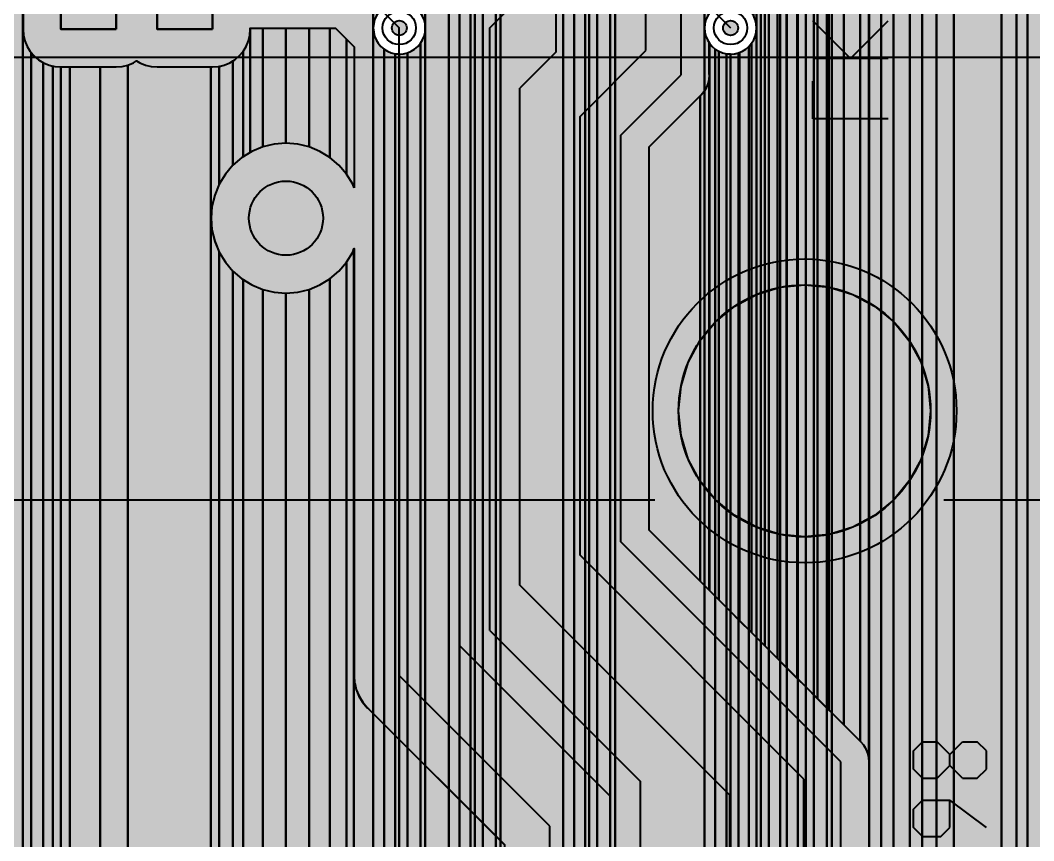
# Model space of a CAD drawing. Header units: millimetres. Extents: x 3.8 to 71.6, y 3.7 to 38.5.
# Drawn here: x 12.11 to 25.79, y 21.48 to 32.55 of the extents above; entities that cross this region are included whole.
import ezdxf

# ---------------------------------------------------------------- set-up
doc = ezdxf.new("R2010")
doc.units = ezdxf.units.MM
for name, color, linetype in [('bottom_copper', 7, 'Continuous'), ('bottom_silk', 7, 'Continuous'), ('drill_plated', 7, 'Continuous'), ('top_copper', 7, 'Continuous'), ('top_silk', 7, 'Continuous')]:
    doc.layers.add(name, color=color, linetype=linetype)

# ---------------------------------------------------------------- blocks, each defined once
blk = doc.blocks.new('Block14546')
at = {"layer": 'bottom_copper', "lineweight": 40}
for points in [[(3.498, 0), (0.242, 0), (0.242, 33.782), (3.498, 33.782), (3.498, 0)], [(0.242, 0), (0.176, 0), (0.176, 31.161), (0.204, 31.208), (0.225, 31.259), (0.238, 31.312), (0.242, 31.367), (0.242, 0)], [(0.176, 0), (0, 0), (0, 31.033), (0.051, 31.055), (0.098, 31.083), (0.14, 31.119), (0.176, 31.161), (0.176, 0)], [(0, 0), (-0.108, 0), (-0.109, 31.016), (-0.108, 31.016), (-0.054, 31.02), (0, 31.033), (0, 0)]]:
    blk.add_hatch(color=7, dxfattribs=at).paths.add_polyline_path(points, flags=0)
at = {"layer": 'bottom_copper', "color": 7, "lineweight": 40}
for points in [[(3.498, 0), (0.242, 0), (0.242, 33.782), (3.498, 33.782), (3.498, 0)], [(0.242, 0), (0.176, 0), (0.176, 31.161), (0.204, 31.208), (0.225, 31.259), (0.238, 31.312), (0.242, 31.367), (0.242, 0)], [(0.176, 0), (0, 0), (0, 31.033), (0.051, 31.055), (0.098, 31.083), (0.14, 31.119), (0.176, 31.161), (0.176, 0)], [(0, 0), (-0.108, 0), (-0.109, 31.016), (-0.108, 31.016), (-0.054, 31.02), (0, 31.033), (0, 0)]]:
    blk.add_lwpolyline(points, close=True, dxfattribs=at)
blk = doc.blocks.new('Block14966')
at = {"layer": 'bottom_copper', "lineweight": 40}
for points in [[(0.393, 0), (0.242, 0), (0.242, 31.132), (0.253, 31.119), (0.295, 31.083), (0.342, 31.055), (0.393, 31.033), (0.393, 0)], [(0.501, 0), (0.393, 0), (0.393, 31.033), (0.446, 31.02), (0.501, 31.016), (0.501, 0)], [(0.242, 0), (0.154, 0), (0.154, 30.323), (0.176, 30.348), (0.204, 30.395), (0.225, 30.446), (0.238, 30.5), (0.242, 30.555), (0.242, 0)], [(0.154, 0), (0, 0), (0, 30.221), (0.051, 30.242), (0.098, 30.27), (0.14, 30.306), (0.154, 30.323), (0.154, 0)], [(0, 0), (-0.108, 0), (-0.109, 30.203), (-0.108, 30.203), (-0.054, 30.208), (0, 30.221), (0, 0)]]:
    blk.add_hatch(color=7, dxfattribs=at).paths.add_polyline_path(points, flags=0)
at = {"layer": 'bottom_copper', "color": 7, "lineweight": 40}
for points in [[(0.393, 0), (0.242, 0), (0.242, 31.132), (0.253, 31.119), (0.295, 31.083), (0.342, 31.055), (0.393, 31.033), (0.393, 0)], [(0.501, 0), (0.393, 0), (0.393, 31.033), (0.446, 31.02), (0.501, 31.016), (0.501, 0)], [(0.242, 0), (0.154, 0), (0.154, 30.323), (0.176, 30.348), (0.204, 30.395), (0.225, 30.446), (0.238, 30.5), (0.242, 30.555), (0.242, 0)], [(0.154, 0), (0, 0), (0, 30.221), (0.051, 30.242), (0.098, 30.27), (0.14, 30.306), (0.154, 30.323), (0.154, 0)], [(0, 0), (-0.108, 0), (-0.109, 30.203), (-0.108, 30.203), (-0.054, 30.208), (0, 30.221), (0, 0)]]:
    blk.add_lwpolyline(points, close=True, dxfattribs=at)
blk = doc.blocks.new('Block15259')
at = {"layer": 'bottom_copper', "lineweight": 40}
for points in [[(0.241, 28.319), (0.238, 28.374), (0.225, 28.428), (0.204, 28.479), (0.204, 30.217), (0.241, 30.208), (0.241, 28.319)], [(0.243, 0), (0.241, 0), (0.241, 30.208), (0.243, 30.208), (0.243, 0)], [(0.297, 0), (0.243, 0), (0.243, 30.208), (0.297, 30.203), (0.297, 0)], [(0.241, 0), (0.139, 0), (0.139, 28.07), (0.14, 28.071), (0.175, 28.113), (0.204, 28.16), (0.225, 28.211), (0.238, 28.264), (0.241, 28.319), (0.241, 0)], [(0.139, 0), (0, 0), (0, 27.985), (0.051, 28.006), (0.098, 28.035), (0.139, 28.07), (0.139, 0)], [(0, 0), (-0.109, 0), (-0.109, 27.968), (-0.108, 27.968), (-0.054, 27.973), (0, 27.985), (0, 0)]]:
    blk.add_hatch(color=7, dxfattribs=at).paths.add_polyline_path(points, flags=0)
at = {"layer": 'bottom_copper', "color": 7, "lineweight": 40}
for points in [[(0.241, 28.319), (0.238, 28.374), (0.225, 28.428), (0.204, 28.479), (0.204, 30.217), (0.241, 30.208), (0.241, 28.319)], [(0.243, 0), (0.241, 0), (0.241, 30.208), (0.243, 30.208), (0.243, 0)], [(0.297, 0), (0.243, 0), (0.243, 30.208), (0.297, 30.203), (0.297, 0)], [(0.241, 0), (0.139, 0), (0.139, 28.07), (0.14, 28.071), (0.175, 28.113), (0.204, 28.16), (0.225, 28.211), (0.238, 28.264), (0.241, 28.319), (0.241, 0)], [(0.139, 0), (0, 0), (0, 27.985), (0.051, 28.006), (0.098, 28.035), (0.139, 28.07), (0.139, 0)], [(0, 0), (-0.109, 0), (-0.109, 27.968), (-0.108, 27.968), (-0.054, 27.973), (0, 27.985), (0, 0)]]:
    blk.add_lwpolyline(points, close=True, dxfattribs=at)
blk = doc.blocks.new('Block15480')
at = {"layer": 'bottom_copper', "lineweight": 40}
for points in [[(1.4472, 0), (0.2415, 0), (0.2415, 33.782), (1.4472, 33.782), (1.4472, 0)], [(1.5919, 28.6033), (1.55, 28.5676), (1.5143, 28.5257), (1.4855, 28.4787), (1.4644, 28.4278), (1.4515, 28.3742), (1.4472, 28.3193), (1.4472, 33.782), (1.5919, 33.782), (1.5919, 28.6033)], [(0.2415, 0), (0.1755, 0), (0.1755, 31.1093), (0.2043, 31.1563), (0.2254, 31.2072), (0.2383, 31.2608), (0.2415, 31.3157), (0.2415, 0)], [(0.1755, 0), (0, 0), (0, 30.9818), (0.0509, 31.0029), (0.0979, 31.0317), (0.1398, 31.0674), (0.1755, 31.1093), (0.1755, 0)], [(0, 0), (-0.1085, 0), (-0.109, 30.9647), (-0.1085, 30.9646), (-0.0536, 30.9689), (0, 30.9818), (0, 0)], [(1.5919, 0), (1.4472, 0), (1.4472, 28.3193), (1.4515, 28.2644), (1.4644, 28.2108), (1.4855, 28.1599), (1.5143, 28.1129), (1.55, 28.071), (1.5919, 28.0353), (1.5919, 0)], [(1.7434, 0), (1.5919, 0), (1.5919, 28.0353), (1.6389, 28.0065), (1.6898, 27.9854), (1.7434, 27.9725), (1.7434, 0)], [(1.7978, 0), (1.7434, 0), (1.7434, 27.9725), (1.7978, 27.9683), (1.7978, 0)]]:
    blk.add_hatch(color=7, dxfattribs=at).paths.add_polyline_path(points, flags=0)
at = {"layer": 'bottom_copper', "color": 7, "lineweight": 40}
for points in [[(1.4472, 0), (0.2415, 0), (0.2415, 33.782), (1.4472, 33.782), (1.4472, 0)], [(1.5919, 28.6033), (1.55, 28.5676), (1.5143, 28.5257), (1.4855, 28.4787), (1.4644, 28.4278), (1.4515, 28.3742), (1.4472, 28.3193), (1.4472, 33.782), (1.5919, 33.782), (1.5919, 28.6033)], [(0.2415, 0), (0.1755, 0), (0.1755, 31.1093), (0.2043, 31.1563), (0.2254, 31.2072), (0.2383, 31.2608), (0.2415, 31.3157), (0.2415, 0)], [(0.1755, 0), (0, 0), (0, 30.9818), (0.0509, 31.0029), (0.0979, 31.0317), (0.1398, 31.0674), (0.1755, 31.1093), (0.1755, 0)], [(0, 0), (-0.1085, 0), (-0.109, 30.9647), (-0.1085, 30.9646), (-0.0536, 30.9689), (0, 30.9818), (0, 0)], [(1.5919, 0), (1.4472, 0), (1.4472, 28.3193), (1.4515, 28.2644), (1.4644, 28.2108), (1.4855, 28.1599), (1.5143, 28.1129), (1.55, 28.071), (1.5919, 28.0353), (1.5919, 0)], [(1.7434, 0), (1.5919, 0), (1.5919, 28.0353), (1.6389, 28.0065), (1.6898, 27.9854), (1.7434, 27.9725), (1.7434, 0)], [(1.7978, 0), (1.7434, 0), (1.7434, 27.9725), (1.7978, 27.9683), (1.7978, 0)]]:
    blk.add_lwpolyline(points, close=True, dxfattribs=at)
blk = doc.blocks.new('Block15701')
at = {"layer": 'bottom_copper', "lineweight": 40}
for points in [[(1.0873, 0), (0.2415, 0), (0.2415, 33.782), (1.0873, 33.782), (1.0873, 0)], [(1.232, 0), (1.0873, 0), (1.0873, 31.3157), (1.0916, 31.2608), (1.1045, 31.2072), (1.1256, 31.1563), (1.1544, 31.1093), (1.1901, 31.0674), (1.232, 31.0317), (1.232, 0)], [(1.3835, 0), (1.232, 0), (1.232, 31.0317), (1.279, 31.0029), (1.3299, 30.9818), (1.3835, 30.9689), (1.3835, 0)], [(1.4379, 0), (1.3835, 0), (1.3835, 30.9689), (1.4379, 30.9647), (1.4379, 0)], [(0.2415, 0), (0.1755, 0), (0.1755, 30.3473), (0.2043, 30.3943), (0.2254, 30.4452), (0.2383, 30.4988), (0.2415, 30.5537), (0.2415, 0)], [(0.1755, 0), (0, 0), (0, 30.2198), (0.0509, 30.2409), (0.0979, 30.2697), (0.1398, 30.3054), (0.1755, 30.3473), (0.1755, 0)], [(0, 0), (-0.1085, 0), (-0.109, 30.2027), (-0.1085, 30.2026), (-0.0536, 30.2069), (0, 30.2198), (0, 0)]]:
    blk.add_hatch(color=7, dxfattribs=at).paths.add_polyline_path(points, flags=0)
at = {"layer": 'bottom_copper', "color": 7, "lineweight": 40}
for points in [[(1.0873, 0), (0.2415, 0), (0.2415, 33.782), (1.0873, 33.782), (1.0873, 0)], [(1.232, 0), (1.0873, 0), (1.0873, 31.3157), (1.0916, 31.2608), (1.1045, 31.2072), (1.1256, 31.1563), (1.1544, 31.1093), (1.1901, 31.0674), (1.232, 31.0317), (1.232, 0)], [(1.3835, 0), (1.232, 0), (1.232, 31.0317), (1.279, 31.0029), (1.3299, 30.9818), (1.3835, 30.9689), (1.3835, 0)], [(1.4379, 0), (1.3835, 0), (1.3835, 30.9689), (1.4379, 30.9647), (1.4379, 0)], [(0.2415, 0), (0.1755, 0), (0.1755, 30.3473), (0.2043, 30.3943), (0.2254, 30.4452), (0.2383, 30.4988), (0.2415, 30.5537), (0.2415, 0)], [(0.1755, 0), (0, 0), (0, 30.2198), (0.0509, 30.2409), (0.0979, 30.2697), (0.1398, 30.3054), (0.1755, 30.3473), (0.1755, 0)], [(0, 0), (-0.1085, 0), (-0.109, 30.2027), (-0.1085, 30.2026), (-0.0536, 30.2069), (0, 30.2198), (0, 0)]]:
    blk.add_lwpolyline(points, close=True, dxfattribs=at)
blk = doc.blocks.new('Block15922')
at = {"layer": 'bottom_copper', "lineweight": 40}
for points in [[(0.2415, 28.3193), (0.2383, 28.3742), (0.2254, 28.4278), (0.2043, 28.4787), (0.1755, 28.5257), (0.1755, 33.782), (0.2415, 33.782), (0.2415, 28.3193)], [(0.5571, 0), (0.2415, 0), (0.2415, 33.782), (0.5571, 33.782), (0.5571, 0)], [(0.7018, 0), (0.5571, 0), (0.5571, 30.5537), (0.5614, 30.4988), (0.5743, 30.4452), (0.5954, 30.3943), (0.6242, 30.3473), (0.66, 30.3054), (0.7018, 30.2697), (0.7018, 0)], [(0.8533, 0), (0.7018, 0), (0.7018, 30.2697), (0.7488, 30.2409), (0.7997, 30.2198), (0.8533, 30.2069), (0.8533, 0)], [(0.9077, 0), (0.8533, 0), (0.8533, 30.2069), (0.9077, 30.2027), (0.9077, 0)], [(0.2415, 0), (0.1755, 0), (0.1755, 28.1129), (0.2043, 28.1599), (0.2254, 28.2108), (0.2383, 28.2644), (0.2415, 28.3193), (0.2415, 0)], [(0.1755, 0), (0, 0), (0, 27.9854), (0.0509, 28.0065), (0.0979, 28.0353), (0.1398, 28.071), (0.1755, 28.1129), (0.1755, 0)], [(0, 0), (-0.1085, 0), (-0.109, 27.9683), (-0.1085, 27.9682), (-0.0536, 27.9725), (0, 27.9854), (0, 0)]]:
    blk.add_hatch(color=7, dxfattribs=at).paths.add_polyline_path(points, flags=0)
at = {"layer": 'bottom_copper', "color": 7, "lineweight": 40}
for points in [[(0.2415, 28.3193), (0.2383, 28.3742), (0.2254, 28.4278), (0.2043, 28.4787), (0.1755, 28.5257), (0.1755, 33.782), (0.2415, 33.782), (0.2415, 28.3193)], [(0.5571, 0), (0.2415, 0), (0.2415, 33.782), (0.5571, 33.782), (0.5571, 0)], [(0.7018, 0), (0.5571, 0), (0.5571, 30.5537), (0.5614, 30.4988), (0.5743, 30.4452), (0.5954, 30.3943), (0.6242, 30.3473), (0.66, 30.3054), (0.7018, 30.2697), (0.7018, 0)], [(0.8533, 0), (0.7018, 0), (0.7018, 30.2697), (0.7488, 30.2409), (0.7997, 30.2198), (0.8533, 30.2069), (0.8533, 0)], [(0.9077, 0), (0.8533, 0), (0.8533, 30.2069), (0.9077, 30.2027), (0.9077, 0)], [(0.2415, 0), (0.1755, 0), (0.1755, 28.1129), (0.2043, 28.1599), (0.2254, 28.2108), (0.2383, 28.2644), (0.2415, 28.3193), (0.2415, 0)], [(0.1755, 0), (0, 0), (0, 27.9854), (0.0509, 28.0065), (0.0979, 28.0353), (0.1398, 28.071), (0.1755, 28.1129), (0.1755, 0)], [(0, 0), (-0.1085, 0), (-0.109, 27.9683), (-0.1085, 27.9682), (-0.0536, 27.9725), (0, 27.9854), (0, 0)]]:
    blk.add_lwpolyline(points, close=True, dxfattribs=at)
blk = doc.blocks.new('Block16235')
at = {"layer": 'bottom_copper', "lineweight": 40}
for points in [[(10.209, 0), (0.834, 0), (0.834, 33.782), (10.209, 33.782), (10.209, 0)], [(10.354, 28.603), (10.312, 28.568), (10.276, 28.526), (10.247, 28.479), (10.226, 28.428), (10.213, 28.374), (10.209, 28.319), (10.209, 33.782), (10.354, 33.782), (10.354, 28.603)], [(10.354, 0), (10.209, 0), (10.209, 28.319), (10.213, 28.264), (10.226, 28.211), (10.247, 28.16), (10.276, 28.113), (10.312, 28.071), (10.354, 28.035), (10.354, 0)], [(10.505, 0), (10.354, 0), (10.354, 28.035), (10.4, 28.006), (10.451, 27.985), (10.505, 27.973), (10.505, 0)], [(10.559, 0), (10.505, 0), (10.505, 27.973), (10.559, 27.968), (10.559, 0)]]:
    blk.add_hatch(color=7, dxfattribs=at).paths.add_polyline_path(points, flags=0)
at = {"layer": 'bottom_copper', "color": 7, "lineweight": 40}
for points in [[(10.209, 0), (0.834, 0), (0.834, 33.782), (10.209, 33.782), (10.209, 0)], [(10.354, 28.603), (10.312, 28.568), (10.276, 28.526), (10.247, 28.479), (10.226, 28.428), (10.213, 28.374), (10.209, 28.319), (10.209, 33.782), (10.354, 33.782), (10.354, 28.603)], [(10.354, 0), (10.209, 0), (10.209, 28.319), (10.213, 28.264), (10.226, 28.211), (10.247, 28.16), (10.276, 28.113), (10.312, 28.071), (10.354, 28.035), (10.354, 0)], [(10.505, 0), (10.354, 0), (10.354, 28.035), (10.4, 28.006), (10.451, 27.985), (10.505, 27.973), (10.505, 0)], [(10.559, 0), (10.505, 0), (10.505, 27.973), (10.559, 27.968), (10.559, 0)]]:
    blk.add_lwpolyline(points, close=True, dxfattribs=at)
blk = doc.blocks.new('Block43990')
at = {"layer": 'top_copper', "lineweight": 40}
for points in [[(5.887, 0), (1.241, 0), (1.241, 33.782), (5.887, 33.782), (5.887, 0)], [(16.967, 18.916), (16.803, 19.08), (16.803, 31.628), (16.874, 31.599), (16.967, 31.576), (16.967, 18.916)], [(17.185, 18.698), (16.967, 18.916), (16.967, 31.576), (17.063, 31.57), (17.185, 31.57), (17.185, 18.698)], [(17.304, 18.477), (17.29, 18.536), (17.267, 18.591), (17.256, 18.608), (17.236, 18.642), (17.197, 18.688), (17.185, 18.698), (17.185, 31.57), (17.304, 31.57), (17.304, 18.477)], [(17.309, 18.418), (17.304, 18.477), (17.304, 31.57), (17.309, 31.57), (17.309, 18.418)], [(17.471, 15.97), (17.309, 15.97), (17.309, 31.57), (17.471, 31.57), (17.471, 15.97)], [(17.637, 15.97), (17.471, 15.97), (17.471, 31.57), (17.637, 31.57), (17.637, 15.97)], [(17.857, 15.97), (17.637, 15.97), (17.637, 31.57), (17.857, 31.57), (17.857, 15.97)], [(18.025, 15.964), (17.926, 15.972), (17.901, 15.97), (17.857, 15.97), (17.857, 31.57), (18.025, 31.57), (18.025, 15.964)], [(18.215, 15.902), (18.122, 15.941), (18.049, 15.958), (18.025, 15.964), (18.025, 31.57), (18.215, 31.57), (18.215, 15.902)], [(18.452, 15.707), (18.392, 15.766), (18.376, 15.785), (18.3, 15.85), (18.215, 15.902), (18.215, 31.57), (18.452, 31.57), (18.452, 15.707)], [(19.094, 15.683), (19.016, 15.702), (18.936, 15.708), (18.917, 15.707), (18.452, 15.707), (18.452, 31.57), (19.094, 31.57), (19.094, 15.683)], [(19.297, 15.559), (19.236, 15.611), (19.168, 15.653), (19.094, 15.683), (19.094, 31.57), (19.297, 31.57), (19.297, 15.559)], [(19.446, 15.199), (19.44, 15.278), (19.421, 15.356), (19.39, 15.43), (19.349, 15.498), (19.297, 15.559), (19.297, 31.57), (19.446, 31.57), (19.446, 15.199)], [(22.401, 0), (19.446, 0), (19.446, 31.57), (22.401, 31.57), (22.401, 0)], [(16.803, 19.08), (16.766, 19.117), (16.766, 31.208), (16.787, 31.259), (16.8, 31.312), (16.803, 31.367), (16.803, 19.08)], [(16.766, 19.117), (16.613, 19.27), (16.613, 31.055), (16.66, 31.083), (16.702, 31.119), (16.737, 31.161), (16.766, 31.208), (16.766, 19.117)], [(16.338, 19.545), (16.194, 19.689), (16.194, 31.132), (16.205, 31.119), (16.247, 31.083), (16.294, 31.055), (16.338, 31.036), (16.338, 19.545)], [(16.613, 19.27), (16.453, 19.43), (16.453, 31.016), (16.508, 31.02), (16.562, 31.033), (16.613, 31.055), (16.613, 19.27)], [(16.453, 19.43), (16.338, 19.545), (16.338, 31.036), (16.345, 31.033), (16.398, 31.02), (16.453, 31.016), (16.453, 19.43)], [(16.194, 19.689), (16.069, 19.814), (16.069, 30.286), (16.092, 30.306), (16.128, 30.348), (16.157, 30.395), (16.178, 30.446), (16.191, 30.5), (16.194, 30.555), (16.194, 19.689)], [(16.069, 19.814), (15.899, 19.984), (15.899, 30.208), (15.952, 30.221), (16.003, 30.242), (16.05, 30.27), (16.069, 30.286), (16.069, 19.814)], [(15.787, 28.319), (15.784, 28.374), (15.771, 28.428), (15.75, 28.479), (15.721, 28.526), (15.721, 30.226), (15.735, 30.221), (15.787, 30.208), (15.787, 28.319)], [(15.899, 19.984), (15.787, 20.096), (15.787, 30.208), (15.789, 30.208), (15.844, 30.203), (15.899, 30.208), (15.899, 19.984)], [(5.889, 28.323), (5.887, 28.303), (5.887, 29.303), (5.889, 29.283), (5.889, 28.323)], [(8.956, 28.303), (8.955, 28.319), (8.956, 28.319), (8.956, 28.303)], [(9.124, 26.715), (8.978, 26.655), (8.956, 26.641), (8.956, 28.319), (9.124, 28.319), (9.124, 26.715)], [(9.437, 26.765), (9.278, 26.752), (9.124, 26.715), (9.124, 28.319), (9.437, 28.319), (9.437, 26.765)], [(9.749, 26.715), (9.595, 26.752), (9.437, 26.765), (9.437, 28.319), (9.749, 28.319), (9.749, 26.715)], [(10.031, 26.572), (9.896, 26.655), (9.749, 26.715), (9.749, 28.319), (10.031, 28.319), (10.031, 26.572)], [(10.255, 26.348), (10.152, 26.469), (10.031, 26.572), (10.031, 28.319), (10.106, 28.319), (10.255, 28.17), (10.255, 26.348)], [(15.787, 20.096), (15.721, 20.162), (15.721, 28.113), (15.75, 28.16), (15.771, 28.211), (15.784, 28.264), (15.787, 28.319), (15.787, 20.096)], [(5.996, 0), (5.887, 0), (5.887, 28.303), (5.894, 28.224), (5.912, 28.146), (5.943, 28.072), (5.984, 28.004), (5.996, 27.99), (5.996, 0)], [(8.956, 26.641), (8.859, 26.582), (8.859, 28.004), (8.901, 28.072), (8.931, 28.146), (8.95, 28.224), (8.956, 28.303), (8.956, 26.641)], [(10.357, 26.165), (10.338, 26.213), (10.255, 26.348), (10.255, 28.17), (10.357, 28.067), (10.357, 26.165)], [(15.152, 27.686), (15.151, 27.701), (15.151, 28.117), (15.152, 28.115), (15.152, 27.686)], [(15.278, 20.605), (15.152, 20.731), (15.152, 28.115), (15.153, 28.113), (15.189, 28.071), (15.231, 28.035), (15.278, 28.006), (15.278, 20.605)], [(15.721, 20.162), (15.56, 20.323), (15.56, 27.991), (15.597, 28.006), (15.644, 28.035), (15.686, 28.071), (15.721, 28.113), (15.721, 20.162)], [(6.161, 0), (5.996, 0), (5.996, 27.99), (6.036, 27.943), (6.097, 27.891), (6.161, 27.852), (6.161, 0)], [(8.859, 26.582), (8.842, 26.572), (8.722, 26.469), (8.722, 27.876), (8.746, 27.891), (8.807, 27.943), (8.859, 28.004), (8.859, 26.582)], [(15.437, 20.446), (15.278, 20.605), (15.278, 28.006), (15.329, 27.985), (15.383, 27.973), (15.437, 27.968), (15.437, 20.446)], [(15.56, 20.323), (15.437, 20.446), (15.437, 27.968), (15.492, 27.973), (15.546, 27.985), (15.56, 27.991), (15.56, 20.323)], [(6.29, 0), (6.161, 0), (6.161, 27.852), (6.165, 27.849), (6.239, 27.819), (6.29, 27.806), (6.29, 0)], [(6.397, 0), (6.29, 0), (6.29, 27.806), (6.317, 27.8), (6.397, 27.794), (6.397, 0)], [(6.522, 0), (6.397, 0), (6.397, 27.794), (6.417, 27.795), (6.522, 27.795), (6.522, 0)], [(6.931, 0), (6.522, 0), (6.522, 27.795), (6.931, 27.795), (6.931, 0)], [(7.304, 0), (6.931, 0), (6.931, 27.795), (7.127, 27.795), (7.147, 27.794), (7.226, 27.8), (7.304, 27.819), (7.304, 0)], [(8.425, 0), (7.304, 0), (7.304, 27.819), (7.378, 27.849), (7.422, 27.876), (7.465, 27.849), (7.539, 27.819), (7.617, 27.8), (7.697, 27.794), (7.717, 27.795), (8.425, 27.795), (8.425, 0)], [(8.536, 26.213), (8.475, 26.066), (8.438, 25.912), (8.425, 25.754), (8.425, 27.795), (8.427, 27.795), (8.447, 27.794), (8.526, 27.8), (8.536, 27.802), (8.536, 26.213)], [(8.722, 26.469), (8.619, 26.348), (8.536, 26.213), (8.536, 27.802), (8.604, 27.819), (8.678, 27.849), (8.722, 27.876), (8.722, 26.469)], [(15.152, 20.731), (15.148, 20.735), (15.148, 27.626), (15.152, 27.686), (15.152, 20.731)], [(15.148, 20.735), (15.029, 20.854), (15.029, 27.406), (15.04, 27.416), (15.079, 27.461), (15.111, 27.512), (15.134, 27.568), (15.148, 27.626), (15.148, 20.735)], [(15.029, 20.854), (14.338, 21.545), (14.338, 26.715), (15.029, 27.406), (15.029, 20.854)], [(8.536, 0), (8.425, 0), (8.425, 25.754), (8.438, 25.596), (8.475, 25.441), (8.536, 25.295), (8.536, 0)], [(10.355, 0), (10.255, 0), (10.255, 25.159), (10.338, 25.295), (10.355, 25.338), (10.355, 0)], [(10.357, 19.606), (10.355, 19.582), (10.355, 25.338), (10.357, 25.343), (10.357, 19.606)], [(8.722, 0), (8.536, 0), (8.536, 25.295), (8.619, 25.159), (8.722, 25.039), (8.722, 0)], [(8.859, 0), (8.722, 0), (8.722, 25.039), (8.842, 24.936), (8.859, 24.926), (8.859, 0)], [(10.255, 0), (10.031, 0), (10.031, 24.936), (10.152, 25.039), (10.255, 25.159), (10.255, 0)], [(9.124, 0), (8.859, 0), (8.859, 24.926), (8.978, 24.853), (9.124, 24.792), (9.124, 0)], [(10.031, 0), (9.749, 0), (9.749, 24.792), (9.896, 24.853), (10.031, 24.936), (10.031, 0)], [(9.437, 0), (9.124, 0), (9.124, 24.792), (9.278, 24.755), (9.437, 24.743), (9.437, 0)], [(9.749, 0), (9.437, 0), (9.437, 24.743), (9.595, 24.755), (9.749, 24.792), (9.749, 0)], [(12.387, 0), (10.355, 0), (10.355, 19.582), (10.363, 19.486), (10.368, 19.464), (10.385, 19.393), (10.422, 19.304), (10.472, 19.222), (10.535, 19.149), (10.553, 19.134), (12.387, 17.299), (12.387, 0)], [(17.309, 15.97), (17.308, 15.97), (17.308, 18.403), (17.309, 18.418), (17.309, 15.97)]]:
    blk.add_hatch(color=7, dxfattribs=at).paths.add_polyline_path(points, flags=0)
at = {"layer": 'top_copper', "color": 7, "lineweight": 40}
for points in [[(5.887, 0), (1.241, 0), (1.241, 33.782), (5.887, 33.782), (5.887, 0)], [(16.967, 18.916), (16.803, 19.08), (16.803, 31.628), (16.874, 31.599), (16.967, 31.576), (16.967, 18.916)], [(17.185, 18.698), (16.967, 18.916), (16.967, 31.576), (17.063, 31.57), (17.185, 31.57), (17.185, 18.698)], [(17.304, 18.477), (17.29, 18.536), (17.267, 18.591), (17.256, 18.608), (17.236, 18.642), (17.197, 18.688), (17.185, 18.698), (17.185, 31.57), (17.304, 31.57), (17.304, 18.477)], [(17.309, 18.418), (17.304, 18.477), (17.304, 31.57), (17.309, 31.57), (17.309, 18.418)], [(17.471, 15.97), (17.309, 15.97), (17.309, 31.57), (17.471, 31.57), (17.471, 15.97)], [(17.637, 15.97), (17.471, 15.97), (17.471, 31.57), (17.637, 31.57), (17.637, 15.97)], [(17.857, 15.97), (17.637, 15.97), (17.637, 31.57), (17.857, 31.57), (17.857, 15.97)], [(18.025, 15.964), (17.926, 15.972), (17.901, 15.97), (17.857, 15.97), (17.857, 31.57), (18.025, 31.57), (18.025, 15.964)], [(18.215, 15.902), (18.122, 15.941), (18.049, 15.958), (18.025, 15.964), (18.025, 31.57), (18.215, 31.57), (18.215, 15.902)], [(18.452, 15.707), (18.392, 15.766), (18.376, 15.785), (18.3, 15.85), (18.215, 15.902), (18.215, 31.57), (18.452, 31.57), (18.452, 15.707)], [(19.094, 15.683), (19.016, 15.702), (18.936, 15.708), (18.917, 15.707), (18.452, 15.707), (18.452, 31.57), (19.094, 31.57), (19.094, 15.683)], [(19.297, 15.559), (19.236, 15.611), (19.168, 15.653), (19.094, 15.683), (19.094, 31.57), (19.297, 31.57), (19.297, 15.559)], [(19.446, 15.199), (19.44, 15.278), (19.421, 15.356), (19.39, 15.43), (19.349, 15.498), (19.297, 15.559), (19.297, 31.57), (19.446, 31.57), (19.446, 15.199)], [(22.401, 0), (19.446, 0), (19.446, 31.57), (22.401, 31.57), (22.401, 0)], [(16.803, 19.08), (16.766, 19.117), (16.766, 31.208), (16.787, 31.259), (16.8, 31.312), (16.803, 31.367), (16.803, 19.08)], [(16.766, 19.117), (16.613, 19.27), (16.613, 31.055), (16.66, 31.083), (16.702, 31.119), (16.737, 31.161), (16.766, 31.208), (16.766, 19.117)], [(16.338, 19.545), (16.194, 19.689), (16.194, 31.132), (16.205, 31.119), (16.247, 31.083), (16.294, 31.055), (16.338, 31.036), (16.338, 19.545)], [(16.613, 19.27), (16.453, 19.43), (16.453, 31.016), (16.508, 31.02), (16.562, 31.033), (16.613, 31.055), (16.613, 19.27)], [(16.453, 19.43), (16.338, 19.545), (16.338, 31.036), (16.345, 31.033), (16.398, 31.02), (16.453, 31.016), (16.453, 19.43)], [(16.194, 19.689), (16.069, 19.814), (16.069, 30.286), (16.092, 30.306), (16.128, 30.348), (16.157, 30.395), (16.178, 30.446), (16.191, 30.5), (16.194, 30.555), (16.194, 19.689)], [(16.069, 19.814), (15.899, 19.984), (15.899, 30.208), (15.952, 30.221), (16.003, 30.242), (16.05, 30.27), (16.069, 30.286), (16.069, 19.814)], [(15.787, 28.319), (15.784, 28.374), (15.771, 28.428), (15.75, 28.479), (15.721, 28.526), (15.721, 30.226), (15.735, 30.221), (15.787, 30.208), (15.787, 28.319)], [(15.899, 19.984), (15.787, 20.096), (15.787, 30.208), (15.789, 30.208), (15.844, 30.203), (15.899, 30.208), (15.899, 19.984)], [(5.889, 28.323), (5.887, 28.303), (5.887, 29.303), (5.889, 29.283), (5.889, 28.323)], [(8.956, 28.303), (8.955, 28.319), (8.956, 28.319), (8.956, 28.303)], [(9.124, 26.715), (8.978, 26.655), (8.956, 26.641), (8.956, 28.319), (9.124, 28.319), (9.124, 26.715)], [(9.437, 26.765), (9.278, 26.752), (9.124, 26.715), (9.124, 28.319), (9.437, 28.319), (9.437, 26.765)], [(9.749, 26.715), (9.595, 26.752), (9.437, 26.765), (9.437, 28.319), (9.749, 28.319), (9.749, 26.715)], [(10.031, 26.572), (9.896, 26.655), (9.749, 26.715), (9.749, 28.319), (10.031, 28.319), (10.031, 26.572)], [(10.255, 26.348), (10.152, 26.469), (10.031, 26.572), (10.031, 28.319), (10.106, 28.319), (10.255, 28.17), (10.255, 26.348)], [(15.787, 20.096), (15.721, 20.162), (15.721, 28.113), (15.75, 28.16), (15.771, 28.211), (15.784, 28.264), (15.787, 28.319), (15.787, 20.096)], [(5.996, 0), (5.887, 0), (5.887, 28.303), (5.894, 28.224), (5.912, 28.146), (5.943, 28.072), (5.984, 28.004), (5.996, 27.99), (5.996, 0)], [(8.956, 26.641), (8.859, 26.582), (8.859, 28.004), (8.901, 28.072), (8.931, 28.146), (8.95, 28.224), (8.956, 28.303), (8.956, 26.641)], [(10.357, 26.165), (10.338, 26.213), (10.255, 26.348), (10.255, 28.17), (10.357, 28.067), (10.357, 26.165)], [(15.152, 27.686), (15.151, 27.701), (15.151, 28.117), (15.152, 28.115), (15.152, 27.686)], [(15.278, 20.605), (15.152, 20.731), (15.152, 28.115), (15.153, 28.113), (15.189, 28.071), (15.231, 28.035), (15.278, 28.006), (15.278, 20.605)], [(15.721, 20.162), (15.56, 20.323), (15.56, 27.991), (15.597, 28.006), (15.644, 28.035), (15.686, 28.071), (15.721, 28.113), (15.721, 20.162)], [(6.161, 0), (5.996, 0), (5.996, 27.99), (6.036, 27.943), (6.097, 27.891), (6.161, 27.852), (6.161, 0)], [(8.859, 26.582), (8.842, 26.572), (8.722, 26.469), (8.722, 27.876), (8.746, 27.891), (8.807, 27.943), (8.859, 28.004), (8.859, 26.582)], [(15.437, 20.446), (15.278, 20.605), (15.278, 28.006), (15.329, 27.985), (15.383, 27.973), (15.437, 27.968), (15.437, 20.446)], [(15.56, 20.323), (15.437, 20.446), (15.437, 27.968), (15.492, 27.973), (15.546, 27.985), (15.56, 27.991), (15.56, 20.323)], [(6.29, 0), (6.161, 0), (6.161, 27.852), (6.165, 27.849), (6.239, 27.819), (6.29, 27.806), (6.29, 0)], [(6.397, 0), (6.29, 0), (6.29, 27.806), (6.317, 27.8), (6.397, 27.794), (6.397, 0)], [(6.522, 0), (6.397, 0), (6.397, 27.794), (6.417, 27.795), (6.522, 27.795), (6.522, 0)], [(6.931, 0), (6.522, 0), (6.522, 27.795), (6.931, 27.795), (6.931, 0)], [(7.304, 0), (6.931, 0), (6.931, 27.795), (7.127, 27.795), (7.147, 27.794), (7.226, 27.8), (7.304, 27.819), (7.304, 0)], [(8.425, 0), (7.304, 0), (7.304, 27.819), (7.378, 27.849), (7.422, 27.876), (7.465, 27.849), (7.539, 27.819), (7.617, 27.8), (7.697, 27.794), (7.717, 27.795), (8.425, 27.795), (8.425, 0)], [(8.536, 26.213), (8.475, 26.066), (8.438, 25.912), (8.425, 25.754), (8.425, 27.795), (8.427, 27.795), (8.447, 27.794), (8.526, 27.8), (8.536, 27.802), (8.536, 26.213)], [(8.722, 26.469), (8.619, 26.348), (8.536, 26.213), (8.536, 27.802), (8.604, 27.819), (8.678, 27.849), (8.722, 27.876), (8.722, 26.469)], [(15.152, 20.731), (15.148, 20.735), (15.148, 27.626), (15.152, 27.686), (15.152, 20.731)], [(15.148, 20.735), (15.029, 20.854), (15.029, 27.406), (15.04, 27.416), (15.079, 27.461), (15.111, 27.512), (15.134, 27.568), (15.148, 27.626), (15.148, 20.735)], [(15.029, 20.854), (14.338, 21.545), (14.338, 26.715), (15.029, 27.406), (15.029, 20.854)], [(8.536, 0), (8.425, 0), (8.425, 25.754), (8.438, 25.596), (8.475, 25.441), (8.536, 25.295), (8.536, 0)], [(10.355, 0), (10.255, 0), (10.255, 25.159), (10.338, 25.295), (10.355, 25.338), (10.355, 0)], [(10.357, 19.606), (10.355, 19.582), (10.355, 25.338), (10.357, 25.343), (10.357, 19.606)], [(8.722, 0), (8.536, 0), (8.536, 25.295), (8.619, 25.159), (8.722, 25.039), (8.722, 0)], [(8.859, 0), (8.722, 0), (8.722, 25.039), (8.842, 24.936), (8.859, 24.926), (8.859, 0)], [(10.255, 0), (10.031, 0), (10.031, 24.936), (10.152, 25.039), (10.255, 25.159), (10.255, 0)], [(9.124, 0), (8.859, 0), (8.859, 24.926), (8.978, 24.853), (9.124, 24.792), (9.124, 0)], [(10.031, 0), (9.749, 0), (9.749, 24.792), (9.896, 24.853), (10.031, 24.936), (10.031, 0)], [(9.437, 0), (9.124, 0), (9.124, 24.792), (9.278, 24.755), (9.437, 24.743), (9.437, 0)], [(9.749, 0), (9.437, 0), (9.437, 24.743), (9.595, 24.755), (9.749, 24.792), (9.749, 0)], [(12.387, 0), (10.355, 0), (10.355, 19.582), (10.363, 19.486), (10.368, 19.464), (10.385, 19.393), (10.422, 19.304), (10.472, 19.222), (10.535, 19.149), (10.553, 19.134), (12.387, 17.299), (12.387, 0)], [(17.309, 15.97), (17.308, 15.97), (17.308, 18.403), (17.309, 18.418), (17.309, 15.97)]]:
    blk.add_lwpolyline(points, close=True, dxfattribs=at)

msp = doc.modelspace()

# ---------------------------------------------------------------- hatches: boundary and pattern name
at = {"layer": 'bottom_copper', "lineweight": 40}
for points in [[(17.328, 32.426), (17.323, 32.407), (17.314, 32.39), (17.301, 32.375), (17.286, 32.362), (17.269, 32.353), (17.25, 32.348), (17.23, 32.346), (17.211, 32.348), (17.192, 32.353), (17.175, 32.362), (17.16, 32.375), (17.147, 32.39), (17.138, 32.407), (17.132, 32.426), (17.13, 32.446), (17.132, 32.465), (17.138, 32.484), (17.147, 32.501), (17.16, 32.516), (17.175, 32.529), (17.192, 32.538), (17.211, 32.544), (17.23, 32.546), (17.25, 32.544), (17.269, 32.538), (17.286, 32.529), (17.301, 32.516), (17.314, 32.501), (17.323, 32.484), (17.328, 32.465), (17.33, 32.446), (17.328, 32.426)], [(21.799, 32.426), (21.793, 32.407), (21.784, 32.39), (21.772, 32.375), (21.756, 32.362), (21.739, 32.353), (21.72, 32.348), (21.701, 32.346), (21.681, 32.348), (21.663, 32.353), (21.645, 32.362), (21.63, 32.375), (21.618, 32.39), (21.608, 32.407), (21.603, 32.426), (21.601, 32.446), (21.603, 32.465), (21.608, 32.484), (21.618, 32.501), (21.63, 32.516), (21.645, 32.529), (21.663, 32.538), (21.681, 32.544), (21.701, 32.546), (21.72, 32.544), (21.739, 32.538), (21.756, 32.529), (21.772, 32.516), (21.784, 32.501), (21.793, 32.484), (21.799, 32.465), (21.801, 32.446), (21.799, 32.426)], [(24.367, 26.948), (24.271, 26.629), (24.113, 26.336), (23.902, 26.078), (23.644, 25.867), (23.351, 25.709), (23.032, 25.613), (22.7, 25.58), (22.368, 25.613), (22.049, 25.709), (21.756, 25.867), (21.498, 26.078), (21.287, 26.336), (21.129, 26.629), (21.033, 26.948), (21, 27.28), (21.033, 27.612), (21.129, 27.931), (21.287, 28.224), (21.498, 28.482), (21.756, 28.693), (22.049, 28.851), (22.368, 28.947), (22.7, 28.98), (23.032, 28.947), (23.351, 28.851), (23.644, 28.693), (23.902, 28.482), (24.113, 28.224), (24.271, 27.931), (24.367, 27.612), (24.4, 27.28), (24.367, 26.948)]]:
    msp.add_hatch(color=7, dxfattribs=at).paths.add_polyline_path(points, flags=0)
at = {"layer": 'drill_plated', "lineweight": 40}
for points in [[(17.328, 32.426), (17.323, 32.407), (17.314, 32.39), (17.301, 32.375), (17.286, 32.362), (17.269, 32.353), (17.25, 32.348), (17.23, 32.346), (17.211, 32.348), (17.192, 32.353), (17.175, 32.362), (17.16, 32.375), (17.147, 32.39), (17.138, 32.407), (17.132, 32.426), (17.13, 32.446), (17.132, 32.465), (17.138, 32.484), (17.147, 32.501), (17.16, 32.516), (17.175, 32.529), (17.192, 32.538), (17.211, 32.544), (17.23, 32.546), (17.25, 32.544), (17.269, 32.538), (17.286, 32.529), (17.301, 32.516), (17.314, 32.501), (17.323, 32.484), (17.328, 32.465), (17.33, 32.446), (17.328, 32.426)], [(21.799, 32.426), (21.793, 32.407), (21.784, 32.39), (21.772, 32.375), (21.756, 32.362), (21.739, 32.353), (21.72, 32.348), (21.701, 32.346), (21.681, 32.348), (21.663, 32.353), (21.645, 32.362), (21.63, 32.375), (21.618, 32.39), (21.608, 32.407), (21.603, 32.426), (21.601, 32.446), (21.603, 32.465), (21.608, 32.484), (21.618, 32.501), (21.63, 32.516), (21.645, 32.529), (21.663, 32.538), (21.681, 32.544), (21.701, 32.546), (21.72, 32.544), (21.739, 32.538), (21.756, 32.529), (21.772, 32.516), (21.784, 32.501), (21.793, 32.484), (21.799, 32.465), (21.801, 32.446), (21.799, 32.426)], [(24.367, 26.948), (24.271, 26.629), (24.113, 26.336), (23.902, 26.078), (23.644, 25.867), (23.351, 25.709), (23.032, 25.613), (22.7, 25.58), (22.368, 25.613), (22.049, 25.709), (21.756, 25.867), (21.498, 26.078), (21.287, 26.336), (21.129, 26.629), (21.033, 26.948), (21, 27.28), (21.033, 27.612), (21.129, 27.931), (21.287, 28.224), (21.498, 28.482), (21.756, 28.693), (22.049, 28.851), (22.368, 28.947), (22.7, 28.98), (23.032, 28.947), (23.351, 28.851), (23.644, 28.693), (23.902, 28.482), (24.113, 28.224), (24.271, 27.931), (24.367, 27.612), (24.4, 27.28), (24.367, 26.948)]]:
    msp.add_hatch(color=7, dxfattribs=at).paths.add_polyline_path(points, flags=0)
at = {"layer": 'top_copper', "lineweight": 40}
for points in [[(13.41, 32.43), (12.66, 32.43), (12.66, 33.429), (13.41, 33.429), (13.41, 32.43)], [(14.71, 32.43), (13.96, 32.43), (13.96, 33.429), (14.71, 33.429), (14.71, 32.43)], [(17.328, 32.426), (17.323, 32.407), (17.314, 32.39), (17.301, 32.375), (17.286, 32.362), (17.269, 32.353), (17.25, 32.348), (17.23, 32.346), (17.211, 32.348), (17.192, 32.353), (17.175, 32.362), (17.16, 32.375), (17.147, 32.39), (17.138, 32.407), (17.132, 32.426), (17.13, 32.446), (17.132, 32.465), (17.138, 32.484), (17.147, 32.501), (17.16, 32.516), (17.175, 32.529), (17.192, 32.538), (17.211, 32.544), (17.23, 32.546), (17.25, 32.544), (17.269, 32.538), (17.286, 32.529), (17.301, 32.516), (17.314, 32.501), (17.323, 32.484), (17.328, 32.465), (17.33, 32.446), (17.328, 32.426)], [(21.799, 32.426), (21.793, 32.407), (21.784, 32.39), (21.772, 32.375), (21.756, 32.362), (21.739, 32.353), (21.72, 32.348), (21.701, 32.346), (21.681, 32.348), (21.663, 32.353), (21.645, 32.362), (21.63, 32.375), (21.618, 32.39), (21.608, 32.407), (21.603, 32.426), (21.601, 32.446), (21.603, 32.465), (21.608, 32.484), (21.618, 32.501), (21.63, 32.516), (21.645, 32.529), (21.663, 32.538), (21.681, 32.544), (21.701, 32.546), (21.72, 32.544), (21.739, 32.538), (21.756, 32.529), (21.772, 32.516), (21.784, 32.501), (21.793, 32.484), (21.799, 32.465), (21.801, 32.446), (21.799, 32.426)], [(24.367, 26.948), (24.271, 26.629), (24.113, 26.336), (23.902, 26.078), (23.644, 25.867), (23.351, 25.709), (23.032, 25.613), (22.7, 25.58), (22.368, 25.613), (22.049, 25.709), (21.756, 25.867), (21.498, 26.078), (21.287, 26.336), (21.129, 26.629), (21.033, 26.948), (21, 27.28), (21.033, 27.612), (21.129, 27.931), (21.287, 28.224), (21.498, 28.482), (21.756, 28.693), (22.049, 28.851), (22.368, 28.947), (22.7, 28.98), (23.032, 28.947), (23.351, 28.851), (23.644, 28.693), (23.902, 28.482), (24.113, 28.224), (24.271, 27.931), (24.367, 27.612), (24.4, 27.28), (24.367, 26.948)]]:
    msp.add_hatch(color=7, dxfattribs=at).paths.add_polyline_path(points, flags=0)

# ---------------------------------------------------------------- linework, layer by layer
at = {"layer": 'bottom_copper', "color": 7, "lineweight": 40}
for p, q in [((19.794, 4.126), (19.794, 35.091)), ((19.794, 35.091), (19.794, 4.126)), ((22.716, 4.126), (22.716, 35.143)), ((22.716, 35.143), (22.716, 4.126)), ((18.247, 4.126), (18.247, 34.329)), ((18.247, 34.329), (18.247, 4.126)), ((22.107, 4.126), (22.107, 34.33)), ((22.107, 34.33), (22.107, 4.126)), ((16.884, 32.501), (16.879, 32.446)), ((16.879, 32.446), (16.884, 32.391)), ((16.896, 32.554), (16.884, 32.501)), ((17.577, 32.501), (17.564, 32.554)), ((17.58, 32.446), (17.577, 32.501)), ((17.577, 32.391), (17.58, 32.446)), ((21.354, 32.501), (21.35, 32.446)), ((21.35, 32.446), (21.354, 32.391)), ((21.367, 32.554), (21.354, 32.501)), ((22.048, 32.501), (22.035, 32.554)), ((22.051, 32.446), (22.048, 32.501)), ((22.048, 32.391), (22.051, 32.446)), ((16.884, 32.391), (16.896, 32.337)), ((16.896, 32.337), (16.918, 32.286)), ((16.918, 32.286), (16.946, 32.239)), ((17.514, 32.239), (17.543, 32.286)), ((17.543, 32.286), (17.564, 32.337)), ((17.564, 32.337), (17.577, 32.391)), ((21.354, 32.391), (21.367, 32.337)), ((21.367, 32.337), (21.388, 32.286)), ((21.388, 32.286), (21.417, 32.239)), ((21.985, 32.239), (22.014, 32.286)), ((22.014, 32.286), (22.035, 32.337)), ((22.035, 32.337), (22.048, 32.391)), ((16.946, 32.239), (16.982, 32.197)), ((16.982, 32.197), (17.024, 32.162)), ((17.024, 32.162), (17.071, 32.133)), ((17.39, 32.133), (17.437, 32.162)), ((17.437, 32.162), (17.479, 32.197)), ((17.479, 32.197), (17.514, 32.239)), ((21.417, 32.239), (21.453, 32.197)), ((21.453, 32.197), (21.494, 32.162)), ((21.494, 32.162), (21.541, 32.133)), ((21.86, 32.133), (21.907, 32.162)), ((21.907, 32.162), (21.949, 32.197)), ((21.949, 32.197), (21.985, 32.239)), ((17.071, 32.133), (17.122, 32.112)), ((17.122, 32.112), (17.175, 32.099)), ((17.175, 32.099), (17.23, 32.095)), ((17.23, 32.094), (17.285, 32.099)), ((17.23, 4.126), (17.23, 32.095)), ((17.23, 32.095), (17.23, 32.094)), ((17.23, 32.095), (17.23, 4.126)), ((17.285, 32.099), (17.339, 32.112)), ((17.339, 32.112), (17.39, 32.133)), ((21.541, 32.133), (21.592, 32.112)), ((21.592, 32.112), (21.646, 32.099)), ((21.646, 32.099), (21.7, 32.095)), ((21.7, 4.126), (21.7, 32.095)), ((21.7, 32.095), (21.701, 32.094)), ((21.7, 32.095), (21.7, 4.126)), ((21.701, 32.094), (21.756, 32.099)), ((21.756, 32.099), (21.809, 32.112)), ((21.809, 32.112), (21.86, 32.133))]:
    msp.add_line(p, q, dxfattribs=at)
for points in [[(17.328, 32.426), (17.323, 32.407), (17.314, 32.39), (17.301, 32.375), (17.286, 32.362), (17.269, 32.353), (17.25, 32.348), (17.23, 32.346), (17.211, 32.348), (17.192, 32.353), (17.175, 32.362), (17.16, 32.375), (17.147, 32.39), (17.138, 32.407), (17.132, 32.426), (17.13, 32.446), (17.132, 32.465), (17.138, 32.484), (17.147, 32.501), (17.16, 32.516), (17.175, 32.529), (17.192, 32.538), (17.211, 32.544), (17.23, 32.546), (17.25, 32.544), (17.269, 32.538), (17.286, 32.529), (17.301, 32.516), (17.314, 32.501), (17.323, 32.484), (17.328, 32.465), (17.33, 32.446), (17.328, 32.426)], [(21.799, 32.426), (21.793, 32.407), (21.784, 32.39), (21.772, 32.375), (21.756, 32.362), (21.739, 32.353), (21.72, 32.348), (21.701, 32.346), (21.681, 32.348), (21.663, 32.353), (21.645, 32.362), (21.63, 32.375), (21.618, 32.39), (21.608, 32.407), (21.603, 32.426), (21.601, 32.446), (21.603, 32.465), (21.608, 32.484), (21.618, 32.501), (21.63, 32.516), (21.645, 32.529), (21.663, 32.538), (21.681, 32.544), (21.701, 32.546), (21.72, 32.544), (21.739, 32.538), (21.756, 32.529), (21.772, 32.516), (21.784, 32.501), (21.793, 32.484), (21.799, 32.465), (21.801, 32.446), (21.799, 32.426)], [(24.367, 26.948), (24.271, 26.629), (24.113, 26.336), (23.902, 26.078), (23.644, 25.867), (23.351, 25.709), (23.032, 25.613), (22.7, 25.58), (22.368, 25.613), (22.049, 25.709), (21.756, 25.867), (21.498, 26.078), (21.287, 26.336), (21.129, 26.629), (21.033, 26.948), (21, 27.28), (21.033, 27.612), (21.129, 27.931), (21.287, 28.224), (21.498, 28.482), (21.756, 28.693), (22.049, 28.851), (22.368, 28.947), (22.7, 28.98), (23.032, 28.947), (23.351, 28.851), (23.644, 28.693), (23.902, 28.482), (24.113, 28.224), (24.271, 27.931), (24.367, 27.612), (24.4, 27.28), (24.367, 26.948)]]:
    msp.add_lwpolyline(points, close=True, dxfattribs=at)
for centre, major_axis in [((17.23, 32.446), (0.225, 0)), ((21.701, 32.446), (0.225, 0)), ((17.23, 32.446), (0.1, 0)), ((21.701, 32.446), (0.1, 0)), ((22.7, 27.28), (2.05, 0)), ((22.7, 27.28), (1.7, 0))]:
    msp.add_ellipse(centre, major_axis=major_axis, ratio=1, dxfattribs=at)
at = {"layer": 'bottom_silk', "color": 7, "lineweight": 40}
for p, q in [((23.319, 32.033), (22.811, 32.541)), ((23.319, 32.033), (23.827, 32.541)), ((23.827, 32.033), (22.811, 32.033)), ((22.811, 31.22), (22.811, 31.728)), ((23.827, 31.22), (22.811, 31.22))]:
    msp.add_line(p, q, dxfattribs=at)
at = {"layer": 'drill_plated', "color": 7, "lineweight": 40}
for points in [[(17.328, 32.426), (17.323, 32.407), (17.314, 32.39), (17.301, 32.375), (17.286, 32.362), (17.269, 32.353), (17.25, 32.348), (17.23, 32.346), (17.211, 32.348), (17.192, 32.353), (17.175, 32.362), (17.16, 32.375), (17.147, 32.39), (17.138, 32.407), (17.132, 32.426), (17.13, 32.446), (17.132, 32.465), (17.138, 32.484), (17.147, 32.501), (17.16, 32.516), (17.175, 32.529), (17.192, 32.538), (17.211, 32.544), (17.23, 32.546), (17.25, 32.544), (17.269, 32.538), (17.286, 32.529), (17.301, 32.516), (17.314, 32.501), (17.323, 32.484), (17.328, 32.465), (17.33, 32.446), (17.328, 32.426)], [(21.799, 32.426), (21.793, 32.407), (21.784, 32.39), (21.772, 32.375), (21.756, 32.362), (21.739, 32.353), (21.72, 32.348), (21.701, 32.346), (21.681, 32.348), (21.663, 32.353), (21.645, 32.362), (21.63, 32.375), (21.618, 32.39), (21.608, 32.407), (21.603, 32.426), (21.601, 32.446), (21.603, 32.465), (21.608, 32.484), (21.618, 32.501), (21.63, 32.516), (21.645, 32.529), (21.663, 32.538), (21.681, 32.544), (21.701, 32.546), (21.72, 32.544), (21.739, 32.538), (21.756, 32.529), (21.772, 32.516), (21.784, 32.501), (21.793, 32.484), (21.799, 32.465), (21.801, 32.446), (21.799, 32.426)], [(24.367, 26.948), (24.271, 26.629), (24.113, 26.336), (23.902, 26.078), (23.644, 25.867), (23.351, 25.709), (23.032, 25.613), (22.7, 25.58), (22.368, 25.613), (22.049, 25.709), (21.756, 25.867), (21.498, 26.078), (21.287, 26.336), (21.129, 26.629), (21.033, 26.948), (21, 27.28), (21.033, 27.612), (21.129, 27.931), (21.287, 28.224), (21.498, 28.482), (21.756, 28.693), (22.049, 28.851), (22.368, 28.947), (22.7, 28.98), (23.032, 28.947), (23.351, 28.851), (23.644, 28.693), (23.902, 28.482), (24.113, 28.224), (24.271, 27.931), (24.367, 27.612), (24.4, 27.28), (24.367, 26.948)]]:
    msp.add_lwpolyline(points, close=True, dxfattribs=at)
for centre, major_axis in [((17.23, 32.446), (0.1, 0)), ((21.701, 32.446), (0.1, 0)), ((22.7, 27.28), (1.7, 0))]:
    msp.add_ellipse(centre, major_axis=major_axis, ratio=1, dxfattribs=at)
at = {"layer": 'top_copper', "color": 7, "lineweight": 40}
for p, q in [((21.034, 31.812), (21.034, 35.267)), ((20.556, 32.14), (20.556, 34.68)), ((12.152, 33.409), (12.152, 32.45)), ((12.66, 33.429), (12.66, 32.43)), ((13.41, 32.43), (13.41, 33.429)), ((13.96, 33.429), (13.96, 32.43)), ((14.71, 32.43), (14.71, 33.429)), ((18.043, 24.114), (18.043, 33.462)), ((19.343, 33.462), (19.343, 32.12)), ((16.622, 33.054), (17.23, 32.446)), ((18.45, 32.446), (18.653, 32.649)), ((21.498, 32.649), (21.701, 32.446)), ((12.152, 32.45), (12.151, 32.43)), ((12.151, 32.43), (12.157, 32.35)), ((12.66, 32.43), (13.41, 32.43)), ((13.96, 32.43), (14.71, 32.43)), ((15.213, 32.35), (15.22, 32.43)), ((15.22, 32.43), (15.218, 32.445)), ((15.218, 32.445), (16.369, 32.445)), ((16.369, 32.445), (16.621, 32.193)), ((17.23, 23.708), (17.23, 32.446)), ((18.45, 24.318), (18.45, 32.446)), ((22.048, 32.501), (22.035, 32.554)), ((22.051, 32.446), (22.048, 32.501)), ((22.048, 32.391), (22.051, 32.446)), ((12.157, 32.35), (12.175, 32.272)), ((15.194, 32.272), (15.213, 32.35)), ((21.985, 32.239), (22.014, 32.286)), ((22.014, 32.286), (22.035, 32.337)), ((22.035, 32.337), (22.048, 32.391)), ((12.175, 32.272), (12.206, 32.198)), ((12.206, 32.198), (12.248, 32.13)), ((15.122, 32.13), (15.164, 32.198)), ((15.164, 32.198), (15.194, 32.272)), ((16.621, 32.193), (16.621, 30.291)), ((21.415, 31.827), (21.415, 32.243)), ((21.415, 32.243), (21.417, 32.239)), ((21.417, 32.239), (21.453, 32.197)), ((21.453, 32.197), (21.494, 32.162)), ((21.494, 32.162), (21.541, 32.133)), ((21.86, 32.133), (21.907, 32.162)), ((21.907, 32.162), (21.949, 32.197)), ((21.949, 32.197), (21.985, 32.239)), ((12.248, 32.13), (12.3, 32.069)), ((12.3, 32.069), (12.361, 32.017)), ((12.361, 32.017), (12.429, 31.976)), ((14.941, 31.976), (15.009, 32.017)), ((15.009, 32.017), (15.07, 32.069)), ((15.07, 32.069), (15.122, 32.13)), ((19.343, 32.12), (18.856, 31.633)), ((19.669, 31.253), (20.556, 32.14)), ((21.541, 32.133), (21.592, 32.112)), ((21.592, 32.112), (21.646, 32.099)), ((21.646, 32.099), (21.701, 32.094)), ((21.701, 32.094), (21.756, 32.099)), ((21.756, 32.099), (21.809, 32.112)), ((21.809, 32.112), (21.86, 32.133)), ((12.429, 31.976), (12.503, 31.945)), ((12.503, 31.945), (12.58, 31.926)), ((12.58, 31.926), (12.66, 31.92)), ((12.66, 31.92), (12.68, 31.922)), ((12.68, 31.922), (13.39, 31.922)), ((13.39, 31.922), (13.41, 31.92)), ((13.41, 31.92), (13.49, 31.926)), ((13.49, 31.926), (13.567, 31.945)), ((13.567, 31.945), (13.641, 31.976)), ((13.641, 31.976), (13.685, 32.002)), ((13.685, 32.002), (13.729, 31.976)), ((13.729, 31.976), (13.803, 31.945)), ((13.803, 31.945), (13.88, 31.926)), ((13.88, 31.926), (13.96, 31.92)), ((13.96, 31.92), (13.98, 31.922)), ((13.98, 31.922), (14.69, 31.922)), ((14.69, 31.922), (14.71, 31.92)), ((14.71, 31.92), (14.79, 31.926)), ((14.79, 31.926), (14.867, 31.945)), ((14.867, 31.945), (14.941, 31.976)), ((20.221, 31), (21.034, 31.812)), ((21.397, 31.694), (21.411, 31.753)), ((21.411, 31.753), (21.416, 31.812)), ((21.416, 31.812), (21.415, 31.827)), ((18.856, 24.927), (18.856, 31.633)), ((21.343, 31.588), (21.374, 31.639)), ((21.374, 31.639), (21.397, 31.694)), ((20.602, 30.842), (21.292, 31.532)), ((21.292, 31.532), (21.304, 31.542)), ((21.304, 31.542), (21.343, 31.588)), ((21.343, 31.588), (21.343, 31.588)), ((19.669, 25.334), (19.669, 31.253)), ((20.221, 25.513), (20.221, 31)), ((15.241, 30.781), (15.106, 30.698)), ((15.387, 30.842), (15.241, 30.781)), ((15.542, 30.879), (15.387, 30.842)), ((15.7, 30.891), (15.542, 30.879)), ((15.858, 30.879), (15.7, 30.891)), ((16.012, 30.842), (15.858, 30.879)), ((16.159, 30.781), (16.012, 30.842)), ((16.294, 30.698), (16.159, 30.781)), ((20.602, 25.671), (20.602, 30.842)), ((15.106, 30.698), (14.985, 30.595)), ((16.415, 30.595), (16.294, 30.698)), ((14.985, 30.595), (14.882, 30.474)), ((16.518, 30.474), (16.415, 30.595)), ((14.882, 30.474), (14.799, 30.339)), ((16.601, 30.339), (16.518, 30.474)), ((14.799, 30.339), (14.738, 30.192)), ((16.621, 30.291), (16.601, 30.339)), ((14.738, 30.192), (14.701, 30.038)), ((14.701, 30.038), (14.689, 29.88)), ((14.689, 29.88), (14.701, 29.722)), ((14.701, 29.722), (14.738, 29.568)), ((14.738, 29.568), (14.799, 29.421)), ((14.799, 29.421), (14.882, 29.286)), ((16.518, 29.286), (16.601, 29.421)), ((16.601, 29.421), (16.621, 29.469)), ((16.621, 29.469), (16.621, 23.732)), ((14.882, 29.286), (14.985, 29.165)), ((16.415, 29.165), (16.518, 29.286)), ((14.985, 29.165), (15.106, 29.062)), ((16.294, 29.062), (16.415, 29.165)), ((15.106, 29.062), (15.241, 28.979)), ((16.159, 28.979), (16.294, 29.062)), ((15.241, 28.979), (15.387, 28.918)), ((15.387, 28.918), (15.542, 28.881)), ((15.542, 28.881), (15.7, 28.869)), ((15.7, 28.869), (15.858, 28.881)), ((15.858, 28.881), (16.012, 28.918)), ((16.012, 28.918), (16.159, 28.979)), ((23.449, 22.824), (20.602, 25.671)), ((23.19, 22.544), (20.221, 25.513)), ((22.69, 22.312), (19.669, 25.334)), ((21.69, 22.093), (18.856, 24.927)), ((18.45, 24.318), (20.482, 22.286)), ((18.043, 24.114), (20.075, 22.082)), ((16.621, 23.732), (16.619, 23.708)), ((16.619, 23.708), (16.626, 23.612)), ((19.262, 21.676), (17.23, 23.708)), ((16.626, 23.612), (16.632, 23.59)), ((16.632, 23.59), (16.649, 23.519)), ((16.649, 23.519), (16.686, 23.43)), ((16.686, 23.43), (16.736, 23.349)), ((16.736, 23.349), (16.798, 23.276)), ((16.798, 23.276), (16.816, 23.26)), ((16.816, 23.26), (18.653, 21.424)), ((23.46, 22.814), (23.449, 22.824)), ((23.499, 22.768), (23.46, 22.814)), ((23.52, 22.735), (23.499, 22.768)), ((23.53, 22.717), (23.52, 22.735)), ((23.553, 22.662), (23.53, 22.717)), ((23.567, 22.604), (23.553, 22.662)), ((23.572, 22.544), (23.567, 22.604)), ((23.567, 22.604), (23.567, 22.604)), ((23.19, 19.461), (23.19, 22.544)), ((23.571, 22.529), (23.572, 22.544)), ((23.571, 20.096), (23.571, 22.529)), ((22.69, 19.461), (22.69, 22.312)), ((20.482, 22.286), (20.482, 17.409)), ((20.075, 22.082), (20.075, 17.002)), ((21.69, 19.461), (21.69, 22.093)), ((19.262, 16.596), (19.262, 21.676))]:
    msp.add_line(p, q, dxfattribs=at)
for points in [[(13.41, 32.43), (12.66, 32.43), (12.66, 33.429), (13.41, 33.429), (13.41, 32.43)], [(14.71, 32.43), (13.96, 32.43), (13.96, 33.429), (14.71, 33.429), (14.71, 32.43)], [(17.328, 32.426), (17.323, 32.407), (17.314, 32.39), (17.301, 32.375), (17.286, 32.362), (17.269, 32.353), (17.25, 32.348), (17.23, 32.346), (17.211, 32.348), (17.192, 32.353), (17.175, 32.362), (17.16, 32.375), (17.147, 32.39), (17.138, 32.407), (17.132, 32.426), (17.13, 32.446), (17.132, 32.465), (17.138, 32.484), (17.147, 32.501), (17.16, 32.516), (17.175, 32.529), (17.192, 32.538), (17.211, 32.544), (17.23, 32.546), (17.25, 32.544), (17.269, 32.538), (17.286, 32.529), (17.301, 32.516), (17.314, 32.501), (17.323, 32.484), (17.328, 32.465), (17.33, 32.446), (17.328, 32.426)], [(21.799, 32.426), (21.793, 32.407), (21.784, 32.39), (21.772, 32.375), (21.756, 32.362), (21.739, 32.353), (21.72, 32.348), (21.701, 32.346), (21.681, 32.348), (21.663, 32.353), (21.645, 32.362), (21.63, 32.375), (21.618, 32.39), (21.608, 32.407), (21.603, 32.426), (21.601, 32.446), (21.603, 32.465), (21.608, 32.484), (21.618, 32.501), (21.63, 32.516), (21.645, 32.529), (21.663, 32.538), (21.681, 32.544), (21.701, 32.546), (21.72, 32.544), (21.739, 32.538), (21.756, 32.529), (21.772, 32.516), (21.784, 32.501), (21.793, 32.484), (21.799, 32.465), (21.801, 32.446), (21.799, 32.426)], [(24.367, 26.948), (24.271, 26.629), (24.113, 26.336), (23.902, 26.078), (23.644, 25.867), (23.351, 25.709), (23.032, 25.613), (22.7, 25.58), (22.368, 25.613), (22.049, 25.709), (21.756, 25.867), (21.498, 26.078), (21.287, 26.336), (21.129, 26.629), (21.033, 26.948), (21, 27.28), (21.033, 27.612), (21.129, 27.931), (21.287, 28.224), (21.498, 28.482), (21.756, 28.693), (22.049, 28.851), (22.368, 28.947), (22.7, 28.98), (23.032, 28.947), (23.351, 28.851), (23.644, 28.693), (23.902, 28.482), (24.113, 28.224), (24.271, 27.931), (24.367, 27.612), (24.4, 27.28), (24.367, 26.948)]]:
    msp.add_lwpolyline(points, close=True, dxfattribs=at)
for centre, major_axis in [((17.23, 32.446), (0.225, 0)), ((21.701, 32.446), (0.225, 0)), ((17.23, 32.446), (0.1, 0)), ((21.701, 32.446), (0.1, 0)), ((15.7, 29.88), (0.5, 0)), ((22.7, 27.28), (2.05, 0)), ((22.7, 27.28), (1.7, 0))]:
    msp.add_ellipse(centre, major_axis=major_axis, ratio=1, dxfattribs=at)
at = {"layer": 'top_silk', "color": 7, "lineweight": 40}
for p, q in [((3.82, 32.05), (71.58, 32.05)), ((9.08, 26.08), (20.68, 26.08)), ((24.58, 26.08), (50.48, 26.08)), ((24.168, 22.693), (24.291, 22.816)), ((24.291, 22.816), (24.488, 22.816)), ((24.66, 22.644), (24.488, 22.816)), ((24.66, 22.644), (24.833, 22.816)), ((24.833, 22.816), (25.03, 22.816)), ((25.153, 22.693), (25.03, 22.816)), ((24.168, 22.447), (24.168, 22.693)), ((24.66, 22.496), (24.66, 22.644)), ((25.153, 22.447), (25.153, 22.693)), ((24.291, 22.323), (24.168, 22.447)), ((24.488, 22.323), (24.66, 22.496)), ((24.833, 22.323), (24.66, 22.496)), ((25.03, 22.323), (25.153, 22.447)), ((24.291, 22.323), (24.488, 22.323)), ((24.833, 22.323), (25.03, 22.323)), ((24.168, 21.905), (24.291, 22.028)), ((24.291, 22.028), (24.66, 22.028)), ((25.153, 21.658), (24.66, 22.028)), ((24.66, 21.658), (24.66, 22.028)), ((24.168, 21.658), (24.168, 21.905)), ((24.291, 21.535), (24.168, 21.658)), ((24.537, 21.535), (24.66, 21.658)), ((24.291, 21.535), (24.537, 21.535))]:
    msp.add_line(p, q, dxfattribs=at)

# ---------------------------------------------------------------- block references
at = {"layer": 'bottom_copper'}
for name, p in [('Block16235', (6.67, 4.126)), ('Block15922', (17.339, 4.126)), ('Block15701', (18.356, 4.126)), ('Block15480', (19.902, 4.126)), ('Block15259', (21.809, 4.126)), ('Block14966', (22.216, 4.126)), ('Block14546', (22.825, 4.126))]:
    msp.add_blockref(name, p, dxfattribs=at)
at = {"layer": 'top_copper'}
msp.add_blockref('Block43990', (6.263, 4.126), dxfattribs=at)

doc.saveas('drawing.dxf')
